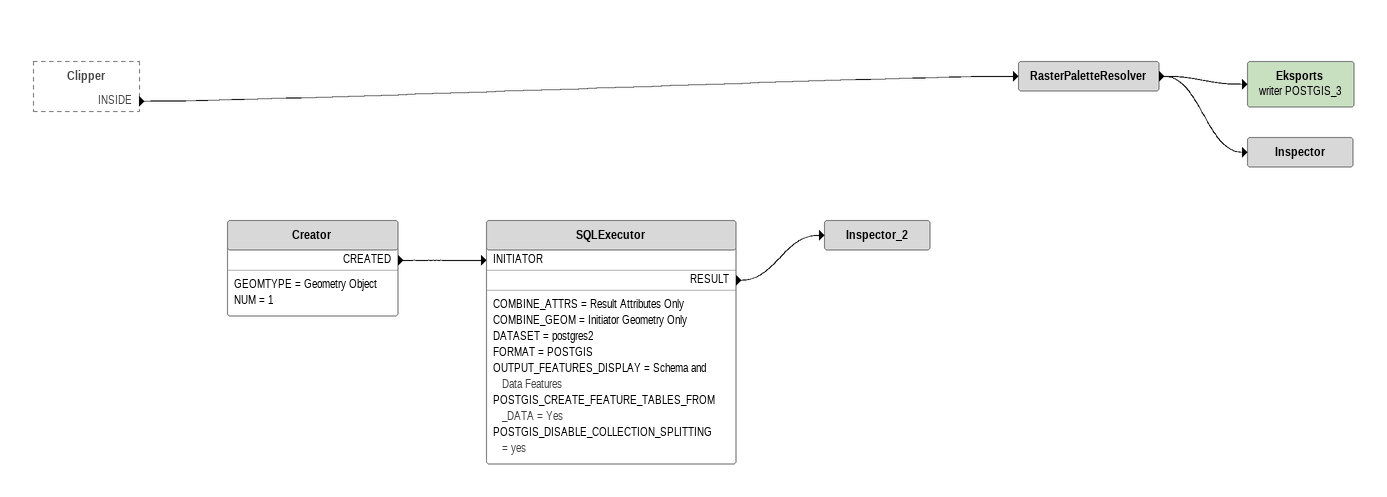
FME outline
Clipper [outside]
    INSIDE -> RasterPaletteResolver
Creator
    GEOMTYPE = Geometry Object
    NUM = 1
    CREATED -> SQLExecutor [INITIATOR]
SQLExecutor
    COMBINE_ATTRS = Result Attributes Only
    COMBINE_GEOM = Initiator Geometry Only
    DATASET = postgres2
    FORMAT = POSTGIS
    OUTPUT_FEATURES_DISPLAY = Schema and Data Features
    POSTGIS_CREATE_FEATURE_TABLES_FROM_DATA = Yes
    POSTGIS_DISABLE_COLLECTION_SPLITTING = yes
    RESULT -> Inspector_2
Inspector_2
RasterPaletteResolver
    -> Inspector
    -> Eksports (writer POSTGIS_3)
Eksports (writer POSTGIS_3)
Inspector
